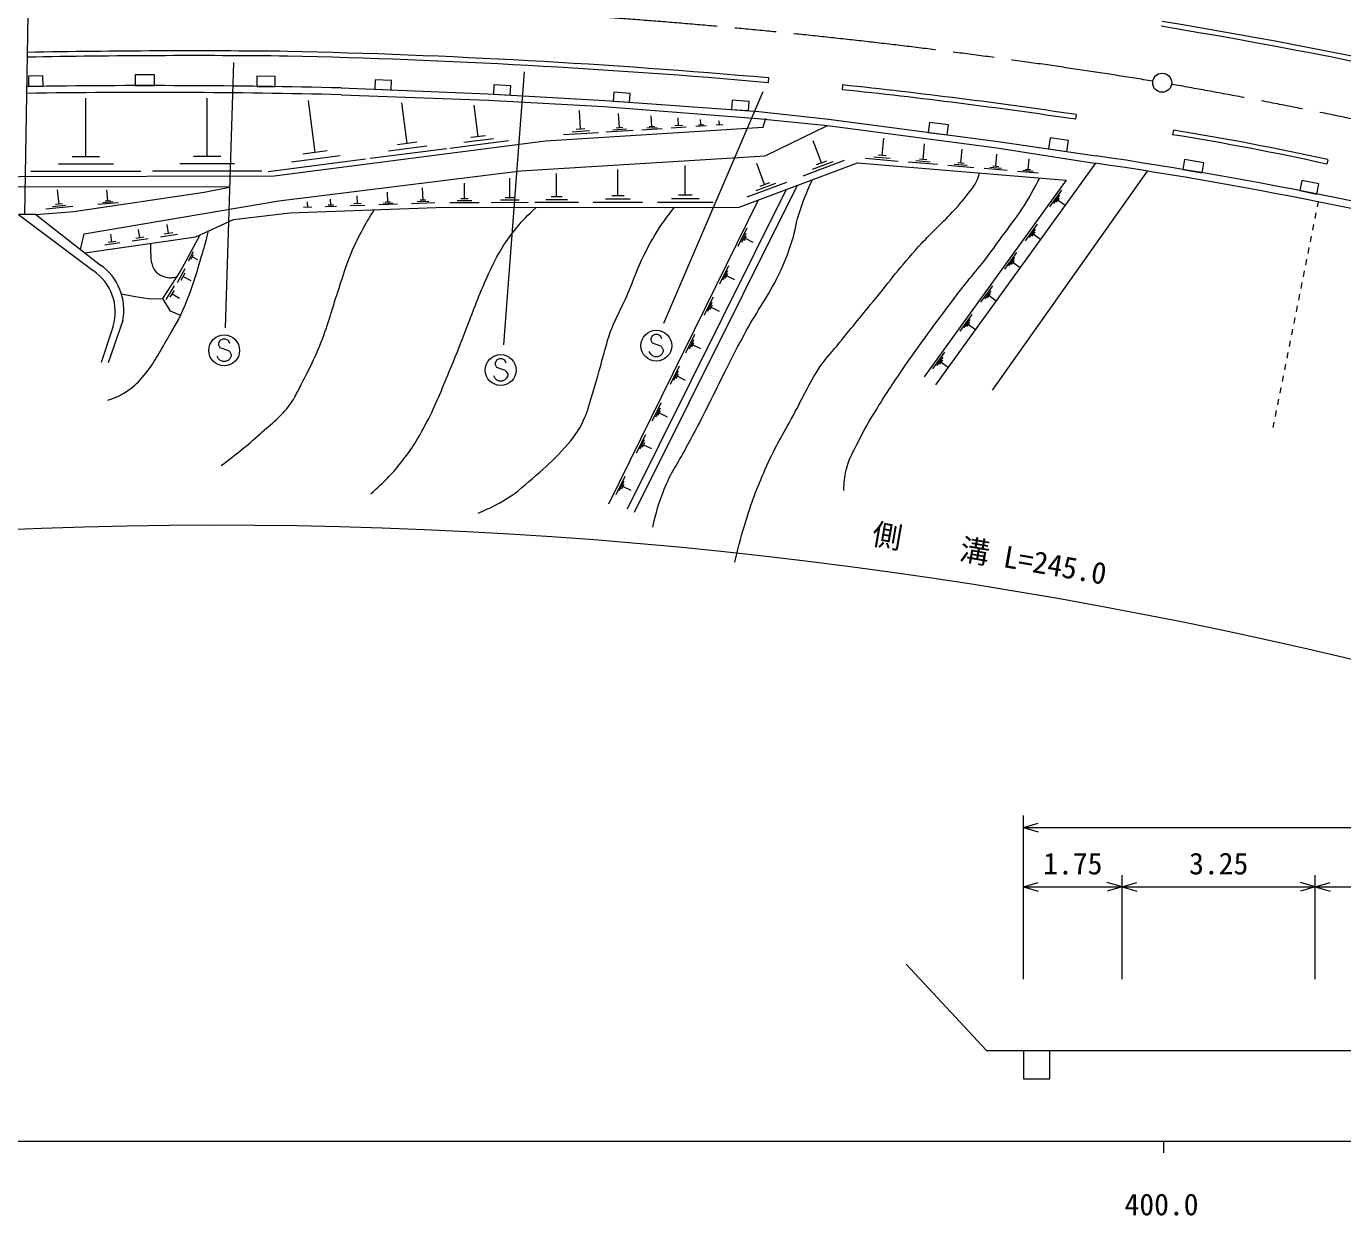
# Model space of a CAD drawing. Units: millimetres, scale not verified. Extents: x 40000 to 680000, y 20000 to 380000.
# Drawn here: x 372223 to 483102, y 198715 to 298884 of the extents above; entities that cross this region are included whole.
import ezdxf
from ezdxf.enums import TextEntityAlignment as Align

# ---------------------------------------------------------------- set-up
doc = ezdxf.new("R2010")
doc.units = ezdxf.units.MM
doc.header["$LTSCALE"] = 1000
doc.linetypes.add('CHAIN', pattern=[18.5, 12, -1.5, 3.5, -1.5])
for name, color, linetype, lineweight in [('M-BGD', 7, 'Continuous', 13), ('M-BMK', 2, 'CHAIN', 13), ('M-BMK-SRVR', 3, 'Continuous', 13), ('M-STR-HTXT', 7, 'Continuous', 13), ('M-STR-STRC', 7, 'Continuous', 13), ('M-TTL-BAND', 7, 'Continuous', 13)]:
    doc.layers.add(name, color=color, linetype=linetype, lineweight=lineweight)
doc.styles.add('ＭＳ ゴシック', font='')
doc.styles.get('ＭＳ ゴシック').set_extended_font_data('MS Gothic')

msp = doc.modelspace()

# ---------------------------------------------------------------- linework, layer by layer
at = {"layer": 'M-BGD'}
for p, q in [((434752, 294535), (434717, 294137)), ((440980, 293948), (440938, 293548)), ((377240, 287892), (377226, 292832)), ((387459, 287915), (387445, 292832)), ((396543, 288258), (395980, 292629)), ((404298, 289018), (403856, 292454)), ((410279, 289588), (409938, 292235)), ((418912, 290222), (418813, 291790)), ((422188, 290339), (422112, 291551)), ((424910, 290436), (424853, 291353)), ((427486, 290536), (426856, 290496)), ((427171, 290516), (427129, 291188)), ((429269, 290597), (428830, 290569)), ((429050, 290583), (429020, 291051)), ((430895, 290581), (430335, 290546)), ((430615, 290564), (430591, 290937)), ((460645, 291452), (460586, 291055)), ((411563, 289416), (409081, 289097)), ((410900, 289668), (409659, 289508)), ((420406, 289923), (417466, 289738)), ((419659, 290072), (418189, 289980)), ((419279, 290245), (418544, 290199)), ((423344, 290107), (421071, 289964)), ((422766, 290223), (421629, 290152)), ((422472, 290357), (421904, 290321)), ((425784, 290260), (424065, 290152)), ((425347, 290348), (424487, 290294)), ((425125, 290449), (424695, 290422)), ((427811, 290388), (426552, 290309)), ((429496, 290493), (428618, 290438)), ((444320, 287994), (444443, 289456)), ((468842, 290134), (468780, 289752)), ((397567, 288390), (395518, 288126)), ((407630, 288574), (401187, 287745)), ((405964, 288796), (402743, 288381)), ((405103, 289122), (403493, 288915)), ((412846, 289245), (407882, 288606)), ((439194, 287377), (438493, 289232)), ((447767, 287665), (447878, 288974)), ((450951, 287361), (451050, 288529)), ((379558, 287281), (374927, 287268)), ((378398, 287895), (376083, 287889)), ((389766, 287307), (385156, 287294)), ((388612, 287918), (386307, 287912)), ((400782, 287692), (392585, 286638)), ((398662, 287975), (394564, 287448)), ((434413, 285556), (433742, 287331)), ((441109, 287570), (437630, 286256)), ((440152, 287474), (438412, 286816)), ((439629, 287541), (438759, 287213)), ((445659, 287513), (442918, 287744)), ((444989, 287753), (443619, 287869)), ((444662, 287965), (443977, 288023)), ((448967, 287234), (446513, 287441)), ((448367, 287449), (447140, 287553)), ((448074, 287639), (447461, 287691)), ((462269, 287358), (448799, 268682)), ((451486, 287168), (450391, 287261)), ((451225, 287338), (450677, 287384)), ((453891, 287080), (453979, 288118)), ((456606, 286821), (456683, 287738)), ((481852, 287654), (481769, 287277)), ((381875, 286670), (372613, 286644)), ((392072, 286699), (382853, 286673)), ((412943, 284447), (412941, 286107)), ((416893, 284529), (416890, 286499)), ((422054, 284599), (422051, 286818)), ((427729, 284675), (427726, 287169)), ((452022, 286976), (449831, 287161)), ((454842, 286738), (452896, 286903)), ((454367, 286909), (453394, 286991)), ((453619, 268239), (466654, 286687)), ((454134, 287059), (453648, 287100)), ((457447, 286519), (455726, 286664)), ((457026, 286670), (456166, 286742)), ((456821, 286803), (456391, 286839)), ((374977, 283896), (374862, 285113)), ((379084, 284178), (378997, 285102)), ((405641, 284245), (405603, 285290)), ((409120, 284355), (409118, 285669)), ((422871, 258256), (436264, 285162)), ((423463, 257961), (437173, 285503)), ((436244, 285741), (432917, 284484)), ((435328, 285649), (433665, 285020)), ((434828, 285714), (433997, 285399)), ((458430, 283684), (459445, 285081)), ((375262, 283923), (374692, 283869)), ((379973, 284028), (378239, 283865)), ((379529, 284103), (378662, 284021)), ((379301, 284198), (378867, 284157)), ((395927, 283627), (395910, 284092)), ((397872, 283825), (397853, 284332)), ((400421, 283958), (399801, 283935)), ((400111, 283946), (400087, 284608)), ((403479, 283904), (401904, 283846)), ((403082, 283995), (402294, 283966)), ((402881, 284092), (402487, 284078)), ((402684, 284085), (402653, 284925)), ((406630, 284019), (404671, 283948)), ((406136, 284132), (405156, 284096)), ((405886, 284254), (405396, 284236)), ((410353, 284028), (407888, 284025)), ((409737, 284191), (408504, 284190)), ((409428, 284355), (408812, 284354)), ((414501, 284034), (411387, 284029)), ((413722, 284240), (412165, 284238)), ((413332, 284447), (412554, 284446)), ((418741, 284040), (415047, 284034)), ((417817, 284284), (415970, 284282)), ((417355, 284530), (416432, 284529)), ((424136, 284047), (419974, 284041)), ((423095, 284323), (421014, 284320)), ((421297, 258668), (433900, 284273)), ((422574, 284600), (421534, 284598)), ((430068, 284055), (425393, 284049)), ((428899, 284365), (426561, 284362)), ((428314, 284676), (427145, 284675)), ((458777, 283965), (459284, 284664)), ((458997, 284072), (459251, 284422)), ((459124, 284247), (459715, 283818)), ((481027, 284106), (480941, 283675)), ((373011, 283023), (378469, 278778)), ((376146, 283699), (373865, 283484)), ((375562, 283798), (374421, 283690)), ((396276, 283640), (395578, 283614)), ((398352, 283716), (397401, 283681)), ((398110, 283834), (397634, 283817)), ((400738, 283804), (399497, 283758)), ((480843, 283185), (480745, 282694)), ((381779, 281065), (381674, 281786)), ((384206, 281429), (384094, 282197)), ((432186, 280361), (432953, 281907)), ((456372, 280830), (457387, 282227)), ((456719, 281111), (457226, 281810)), ((480647, 282204), (480549, 281714)), ((380098, 280638), (378830, 280454)), ((379756, 280761), (379123, 280669)), ((379439, 280715), (379341, 281391)), ((382481, 280983), (381129, 280787)), ((382117, 281114), (381441, 281016)), ((384953, 281342), (383514, 281133)), ((384565, 281481), (383846, 281377)), ((432481, 280696), (432865, 281470)), ((432680, 280838), (432872, 281225)), ((432776, 281032), (433430, 280707)), ((456939, 281219), (457192, 281568)), ((457066, 281393), (457657, 280964)), ((480451, 281223), (480353, 280733)), ((385895, 279128), (386314, 279922)), ((386106, 279271), (386315, 279667)), ((386210, 279469), (386634, 279246)), ((454645, 278436), (455660, 279833)), ((480255, 280243), (480157, 279753)), ((384961, 277299), (385590, 278491)), ((430632, 277204), (431399, 278751)), ((430927, 277539), (431311, 278313)), ((454992, 278718), (455500, 279416)), ((455212, 278825), (455466, 279174)), ((455339, 278999), (455930, 278570)), ((480059, 279262), (479961, 278772)), ((385277, 277513), (385591, 278109)), ((385434, 277811), (386070, 277476)), ((431126, 277682), (431318, 278068)), ((431222, 277875), (431877, 277550)), ((479667, 277301), (479569, 276811)), ((479863, 278282), (479765, 277791)), ((384012, 275873), (384716, 277023)), ((384342, 276067), (384693, 276642)), ((384517, 276354), (385131, 275979)), ((429328, 274556), (430096, 276103)), ((452628, 275639), (453643, 277036)), ((452975, 275921), (453482, 276619)), ((453195, 276028), (453449, 276377)), ((453322, 276203), (453913, 275773)), ((479471, 276320), (479373, 275830)), ((429623, 274891), (430007, 275665)), ((429822, 275033), (430014, 275420)), ((429918, 275227), (430573, 274902)), ((479275, 275340), (479177, 274850)), ((380355, 274116), (379115, 270538)), ((450878, 273212), (451892, 274609)), ((451225, 273494), (451732, 274192)), ((451445, 273601), (451698, 273950)), ((479079, 274359), (478981, 273869)), ((379547, 273630), (378519, 270585)), ((427775, 271399), (428542, 272946)), ((451571, 273775), (452163, 273346)), ((478883, 273379), (478785, 272888)), ((428070, 271734), (428453, 272508)), ((428269, 271877), (428460, 272263)), ((428365, 272070), (429019, 271745)), ((478687, 272398), (478589, 271908)), ((448590, 270040), (449605, 271438)), ((448937, 270322), (449444, 271021)), ((449157, 270429), (449411, 270778)), ((449284, 270604), (449875, 270174)), ((478491, 271417), (478393, 270927)), ((426471, 268751), (427239, 270298)), ((426766, 269086), (427150, 269860)), ((426965, 269228), (427157, 269615)), ((478099, 269456), (478001, 268966)), ((478295, 270437), (478197, 269947)), ((427061, 269422), (427716, 269097)), ((477902, 268476), (477804, 267985)), ((477706, 267495), (477608, 267005)), ((424948, 265657), (425716, 267204)), ((425243, 265992), (425627, 266766)), ((425442, 266135), (425634, 266521)), ((425538, 266328), (426193, 266003)), ((477510, 266515), (477412, 266024)), ((477314, 265534), (477228, 265103)), ((423627, 262972), (424394, 264519)), ((423922, 263308), (424305, 264081)), ((424121, 263450), (424313, 263837)), ((424217, 263643), (424871, 263318)), ((421900, 259464), (422667, 261010)), ((422195, 259799), (422578, 260572)), ((422394, 259941), (422586, 260328)), ((422490, 260135), (423144, 259810)), ((456216, 212612), (458427, 212612))]:
    msp.add_line(p, q, dxfattribs=at)
for points in [[(372088, 283023), (372706, 320067), (374689, 333750)], [(398737, 293124), (411146, 292673), (420877, 292127), (433800, 291121), (439720, 290522), (453978, 288645), (462200, 287368)], [(398750, 293699), (411096, 293196), (420974, 292630), (433936, 291721), (439802, 291054), (454080, 289177), (462334, 287980)], [(316332, 282258), (321125, 288788), (325981, 288749), (329521, 284338), (339194, 285044), (350841, 285625), (361094, 285934), (371621, 286241), (393112, 286302), (415959, 289243), (434289, 290394), (434507, 291161)], [(376788, 280086), (377098, 281416), (393483, 284194), (413870, 286713), (434445, 287984), (439720, 290522)], [(377148, 279806), (386508, 281163), (389678, 282607), (394417, 283172), (406734, 283623), (432264, 283658), (442222, 287401), (459808, 285918), (447863, 269357)], [(373011, 283023), (376216, 283279), (387213, 284921), (389342, 285340), (371607, 285380), (359803, 285006), (344078, 284462), (339629, 283968), (340406, 282932), (353942, 283262), (347044, 271420), (345491, 271420), (338522, 273798), (338452, 275352), (341679, 282963)], [(373011, 283023), (371567, 283023), (377857, 278307)], [(380237, 276359), (381250, 276156), (382662, 275937), (383730, 275952), (385189, 278197), (386877, 281331)], [(385214, 274541), (384356, 274885), (383730, 275952)], [(446332, 219890), (453110, 212612), (456216, 212612), (456216, 210226), (458427, 210226), (458427, 212612), (500620, 212612), (500620, 213647), (501836, 213647), (501836, 212618), (515886, 212618), (515886, 209658), (518413, 209658), (518413, 212559), (521057, 212559), (530067, 221038)]]:
    msp.add_lwpolyline(points, dxfattribs=at)
for points in [[(372414, 293816), (373631, 293833), (373619, 294709), (372402, 294693)], [(381400, 293889), (383022, 293890), (383022, 294802), (381400, 294801)], [(391629, 293830), (393176, 293807), (393189, 294669), (391642, 294691)], [(401578, 293584), (402963, 293527), (402995, 294325), (401611, 294382)], [(411570, 293169), (412977, 293088), (413022, 293879), (411615, 293960)], [(421654, 292583), (423042, 292485), (423094, 293234), (421707, 293331)], [(431626, 291883), (433065, 291782), (433120, 292565), (431681, 292666)], [(448177, 289953), (449782, 289742), (449891, 290575), (448287, 290786)], [(458329, 288561), (459877, 288336), (460014, 289276), (458465, 289500)], [(469640, 286832), (471258, 286558), (471398, 287385), (469780, 287660)], [(479482, 285049), (480934, 284762), (481101, 285608), (479649, 285895)]]:
    msp.add_lwpolyline(points, close=True, dxfattribs=at)
for centre, radius, start, end in [((395002, -143637), 448472, 74.07771, 80.65571), ((395002, -143637), 448886, 74.07771, 80.65571), ((386127, -443130), 739546, 89.37262, 91.07062), ((386127, -443130), 739946, 89.37262, 91.06953), ((380306, -323755), 620283, 84.96754, 88.71459), ((380306, -323755), 620683, 84.96754, 88.71459), ((382496, -396759), 690649, 88.65145, 90.84857), ((392610, -165970), 462454, 81.54002, 83.99614), ((382496, -396759), 690074, 88.65145, 90.85007), ((392610, -165970), 462053, 81.54002, 83.99614), ((432717, 65223), 227407, 77.54342, 80.87528), ((432717, 65223), 227794, 77.54342, 80.87528), ((408333, -79507), 370809, 75.31044, 81.64038), ((408333, -79507), 371434, 75.31044, 81.64038), ((375840, 275002), 4602, 348.89737, 55.14894), ((375482, 274805), 4232, 343.87188, 55.84777)]:
    msp.add_arc(centre, radius, start, end, dxfattribs=at)
for points, knots in [([(431912, 253768), (432302, 255446), (432432, 255932), (432854, 257294), (433424, 259136), (433827, 260146), (434611, 261908), (435361, 263591), (435933, 264461), (436809, 266082), (437680, 267695), (438072, 268656), (439069, 270194), (439557, 270948), (439947, 271286), (440512, 271984), (441698, 273446), (442361, 274265), (443557, 275719), (445046, 277527), (445813, 278598), (447387, 280333), (448458, 281514), (449156, 282084), (450243, 283252), (450880, 283936), (451218, 284339), (451784, 285083), (451990, 285352), (452111, 285504), (452259, 285808), (452390, 286079), (452426, 286196), (452519, 286533)], [0, 0, 0, 0, 1, 1, 1, 2, 2, 2, 3, 3, 3, 4, 4, 4, 5, 5, 5, 6, 6, 6, 7, 7, 7, 8, 8, 8, 9, 9, 9, 10, 10, 10, 11, 11, 11, 11]), ([(441090, 259780), (441104, 260558), (441130, 260845), (441279, 261507), (441474, 262375), (441762, 262812), (442157, 263610), (442762, 264829), (443135, 265498), (443852, 266654), (444734, 268076), (445256, 268856), (446207, 270233), (447898, 272680), (448908, 274007), (450695, 276385), (451839, 277906), (452605, 278663), (453708, 280214), (455059, 282112), (455953, 283097), (457067, 285142), (457271, 285516), (457352, 285644), (457574, 286107)], [0, 0, 0, 0, 1, 1, 1, 2, 2, 2, 3, 3, 3, 4, 4, 4, 5, 5, 5, 6, 6, 6, 7, 7, 7, 8, 8, 8, 8]), ([(424988, 256704), (425346, 258202), (425479, 258691), (425961, 259906), (426524, 261323), (427067, 262012), (427782, 263359), (428219, 264182), (428483, 264634), (428912, 265462), (430409, 268354), (431130, 270035), (432678, 272901), (433697, 274786), (434464, 275733), (435440, 277640), (435991, 278717), (436240, 279354), (436633, 280497), (436967, 281467), (436986, 282060), (437292, 283039), (437660, 284214), (437845, 284616), (438431, 285976)], [0, 0, 0, 0, 1, 1, 1, 2, 2, 2, 3, 3, 3, 4, 4, 4, 5, 5, 5, 6, 6, 6, 7, 7, 7, 8, 8, 8, 8]), ([(388642, 261883), (390225, 263107), (390686, 263451), (391906, 264561), (392941, 265502), (393628, 265947), (394459, 267072), (394736, 267446), (394853, 267683), (395066, 268097), (395944, 269809), (396466, 270760), (397158, 272555), (397790, 274192), (397997, 275161), (398560, 276824), (398960, 278003), (399112, 278693), (399607, 279837), (399965, 280665), (400197, 281118), (400632, 281908), (400965, 282513), (401084, 282716), (401528, 283432)], [0, 0, 0, 0, 1, 1, 1, 2, 2, 2, 3, 3, 3, 4, 4, 4, 5, 5, 5, 6, 6, 6, 7, 7, 7, 8, 8, 8, 8]), ([(401242, 259499), (402475, 260628), (402877, 261012), (403767, 262121), (404750, 263347), (405194, 264124), (405932, 265511), (406796, 267134), (407134, 268117), (407847, 269812), (408370, 271054), (408635, 271761), (409134, 273013), (409799, 274680), (410093, 275646), (410829, 277282), (411357, 278457), (411632, 279134), (412304, 280233), (412731, 280929), (413010, 281296), (413528, 281928), (414114, 282641), (414363, 282871), (415160, 283635)], [0, 0, 0, 0, 1, 1, 1, 2, 2, 2, 3, 3, 3, 4, 4, 4, 5, 5, 5, 6, 6, 6, 7, 7, 7, 8, 8, 8, 8]), ([(410282, 257894), (411419, 258377), (411795, 258552), (412689, 259108), (413736, 259759), (414228, 260266), (415158, 261075), (416031, 261834), (416538, 262247), (417313, 263105), (418070, 263941), (418516, 264423), (419029, 265428), (419418, 266188), (419526, 266664), (419783, 267478), (420255, 268979), (420457, 269838), (420892, 271350), (421070, 271971), (421139, 272329), (421352, 272940), (421839, 274336), (422315, 275036), (422901, 276393), (423445, 277654), (423634, 278414), (424261, 279636), (424809, 280705), (425120, 281310), (425809, 282294), (426191, 282838), (426329, 283032), (426834, 283651)], [0, 0, 0, 0, 1, 1, 1, 2, 2, 2, 3, 3, 3, 4, 4, 4, 5, 5, 5, 6, 6, 6, 7, 7, 7, 8, 8, 8, 9, 9, 9, 10, 10, 10, 11, 11, 11, 11]), ([(379087, 267397), (379813, 267657), (380085, 267756), (380649, 268123), (381229, 268499), (381524, 268771), (381975, 269295), (382927, 270401), (383300, 271153), (384025, 272420), (384681, 273564), (385107, 274183), (385602, 275405), (386274, 277066), (386554, 278036), (387053, 279757), (387266, 280494), (387340, 280738), (387575, 281649)], [0, 0, 0, 0, 1, 1, 1, 2, 2, 2, 3, 3, 3, 4, 4, 4, 5, 5, 5, 6, 6, 6, 6]), ([(382692, 280610), (382678, 280134), (382668, 279992), (382699, 279598), (382721, 279327), (382693, 279164), (382783, 278907), (382893, 278595), (382949, 278390), (383191, 278164), (383408, 277963), (383570, 277884), (383850, 277788), (384245, 277653), (384473, 277713), (384918, 277780)], [0, 0, 0, 0, 1, 1, 1, 2, 2, 2, 3, 3, 3, 4, 4, 4, 5, 5, 5, 5])]:
    msp.add_open_spline(points, degree=3, knots=knots, dxfattribs=at)
at = {"layer": 'M-BMK'}
for centre, radius, start, end in [((384687, -213143), 514059, 80.77345, 91.91379), ((382584, -196329), 497830, 68.67962, 80.04013)]:
    msp.add_arc(centre, radius, start, end, dxfattribs=at)
at = {"layer": 'M-BMK-SRVR'}
msp.add_circle((467900, 294136), 800, dxfattribs=at)
at = {"layer": 'M-STR-HTXT'}
for p, q in [((456216, 218647), (456216, 232407)), ((456216, 231407), (457466, 231782)), ((456216, 231407), (518413, 231407)), ((456216, 231407), (457466, 231032)), ((464527, 218647), (464527, 227407)), ((480794, 218647), (480794, 227407)), ((456216, 226407), (457466, 226782)), ((456216, 226407), (464527, 226407)), ((456216, 226407), (457466, 226032)), ((464527, 226407), (463277, 226782)), ((464527, 226407), (463277, 226032)), ((464527, 226407), (465777, 226782)), ((464527, 226407), (480794, 226407)), ((464527, 226407), (465777, 226032)), ((480794, 226407), (479544, 226782)), ((480794, 226407), (479544, 226032)), ((480794, 226407), (482044, 226782)), ((480794, 226407), (497455, 226407)), ((480794, 226407), (482044, 226032))]:
    msp.add_line(p, q, dxfattribs=at)
msp.add_arc((388208, -153270), 410131, 66.99636, 99.09548, dxfattribs=at)
at = {"layer": 'M-STR-STRC'}
for p, q in [((389676, 295831), (388965, 273484)), ((414154, 295042), (412417, 272063)), ((425920, 273879), (434290, 293383)), ((424934, 272811), (424816, 272575)), ((425170, 272930), (424934, 272811)), ((425406, 272930), (425170, 272930)), ((425643, 272811), (425406, 272930)), ((425761, 272575), (425643, 272811)), ((388531, 272417), (388413, 272180)), ((388413, 272180), (388413, 272062)), ((388413, 272062), (388531, 271826)), ((388768, 272535), (388531, 272417)), ((388531, 271826), (389240, 271589)), ((389004, 272535), (388768, 272535)), ((389240, 272417), (389004, 272535)), ((389359, 272180), (389240, 272417)), ((424816, 272575), (424816, 272457)), ((424816, 272457), (424934, 272220)), ((424934, 272220), (425643, 271984)), ((425643, 271984), (425761, 271866)), ((425761, 271866), (425879, 271630)), ((388413, 270880), (388295, 271117)), ((388531, 270762), (388413, 270880)), ((388768, 270644), (388531, 270762)), ((389004, 270644), (388768, 270644)), ((389240, 270762), (389004, 270644)), ((389240, 271589), (389359, 271471)), ((389359, 270880), (389240, 270762)), ((389359, 271471), (389477, 271235)), ((389477, 271117), (389359, 270880)), ((389477, 271235), (389477, 271117)), ((411826, 270758), (411708, 270522)), ((412062, 270876), (411826, 270758)), ((412298, 270876), (412062, 270876)), ((412535, 270758), (412298, 270876)), ((412653, 270522), (412535, 270758)), ((424816, 271275), (424697, 271511)), ((424934, 271157), (424816, 271275)), ((425170, 271039), (424934, 271157)), ((425406, 271039), (425170, 271039)), ((425643, 271157), (425406, 271039)), ((425761, 271275), (425643, 271157)), ((425879, 271511), (425761, 271275)), ((425879, 271630), (425879, 271511)), ((411708, 269222), (411589, 269458)), ((411708, 270522), (411708, 270404)), ((411708, 270404), (411826, 270167)), ((411826, 270167), (412535, 269931)), ((412535, 269931), (412653, 269813)), ((412653, 269813), (412771, 269576)), ((412771, 269458), (412653, 269222)), ((412771, 269576), (412771, 269458)), ((411826, 269104), (411708, 269222)), ((412062, 268986), (411826, 269104)), ((412298, 268986), (412062, 268986)), ((412535, 269104), (412298, 268986)), ((412653, 269222), (412535, 269104))]:
    msp.add_line(p, q, dxfattribs=at)
for centre in [(388886, 271589), (425288, 271984), (412180, 269931)]:
    msp.add_circle(centre, 1300, dxfattribs=at)
at = {"layer": 'M-TTL-BAND'}
for p, q in [((40000, 205000), (579000, 205000)), ((468000, 205000), (468000, 204000))]:
    msp.add_line(p, q, dxfattribs=at)

# ---------------------------------------------------------------- texts
at = {"layer": 'M-STR-HTXT', "style": 'ＭＳ ゴシック'}
msp.add_text('側\u3000\u3000溝 L=245.0', height=1833, rotation=350.094, dxfattribs=at).set_placement((453092, 253027), align=Align.BOTTOM_CENTER)
for s, p in [('1.75', (460372, 226907)), ('3.25', (472661, 226907))]:
    msp.add_text(s, height=1833, dxfattribs=at).set_placement(p, align=Align.BOTTOM_CENTER)
at = {"layer": 'M-TTL-BAND', "style": 'ＭＳ ゴシック'}
msp.add_text('400.0', height=1833, dxfattribs=at).set_placement((467844, 198195), align=Align.BOTTOM_CENTER)

doc.saveas('drawing.dxf')
